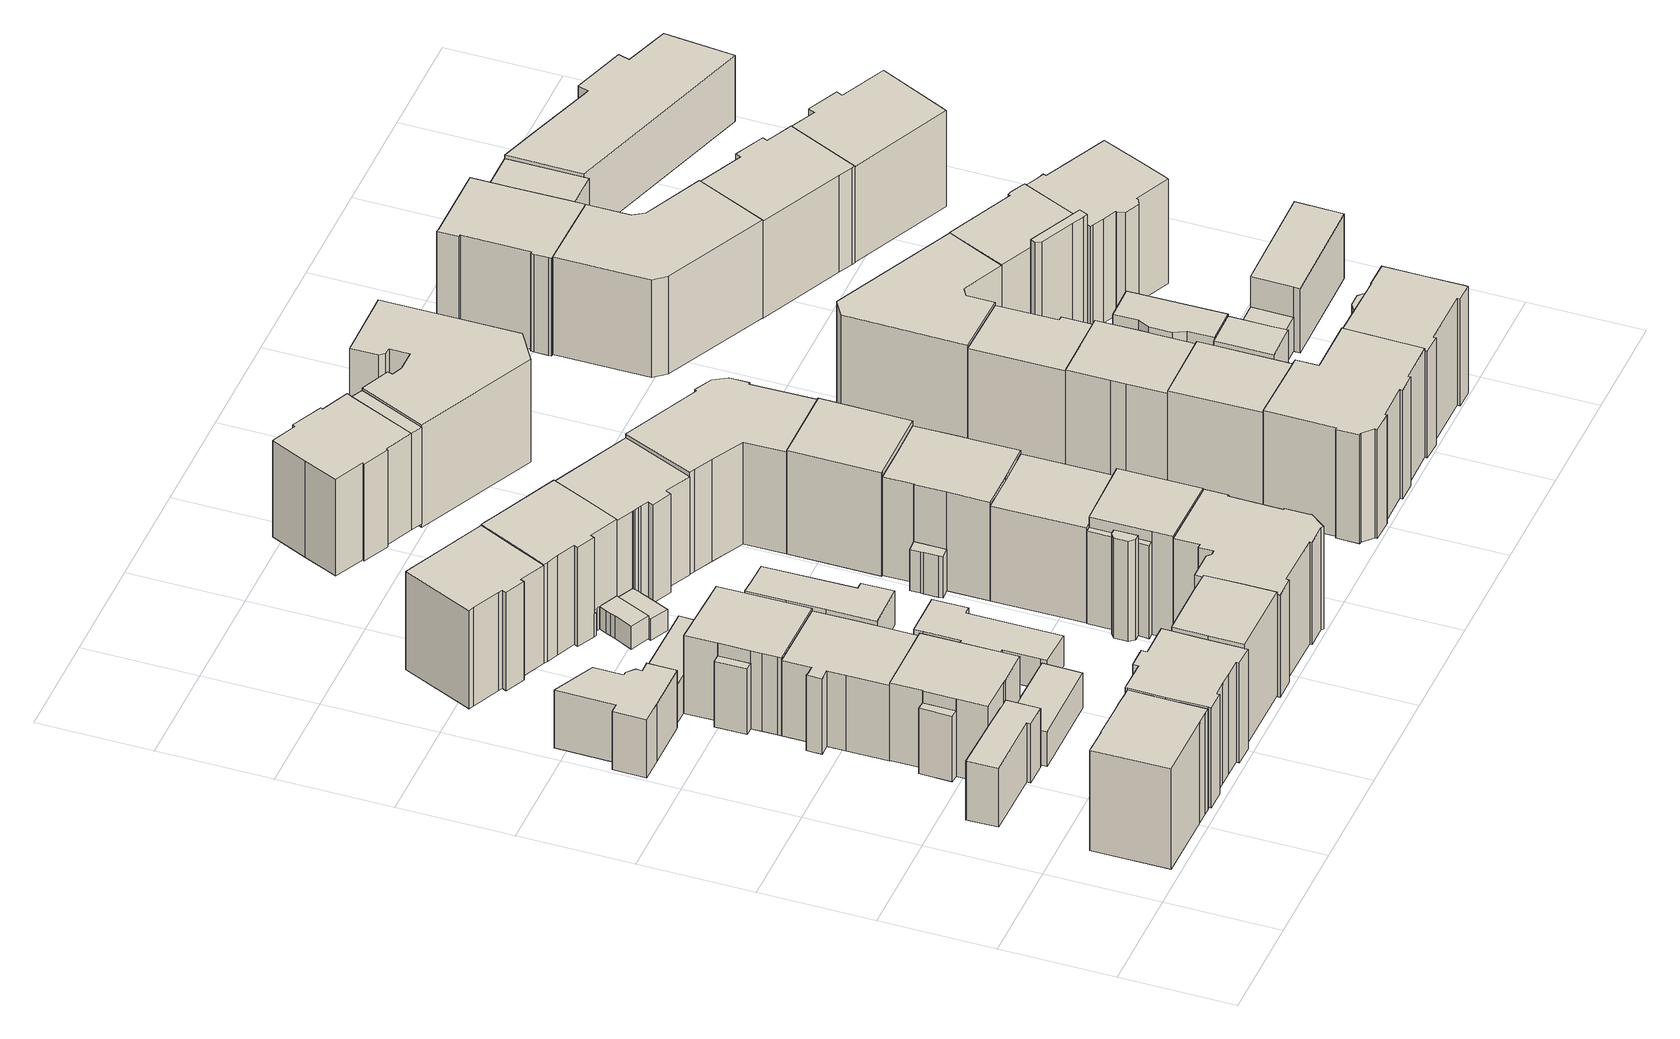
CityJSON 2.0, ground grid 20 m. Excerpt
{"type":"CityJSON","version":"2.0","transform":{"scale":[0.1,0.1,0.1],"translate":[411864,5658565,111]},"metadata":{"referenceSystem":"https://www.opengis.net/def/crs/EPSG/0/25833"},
"CityObjects":{
"building1":{"type":"Building","attributes":{"Gemeindeschluessel":14612000,"Geometrietyp2DReferenz":"3000","function":"31001_9998","roofType":"9999"},"children":["building1-1","building1-2"]},
"building1-1":{"type":"BuildingPart","attributes":{"Dachtyp_tdc":"tdcGableRoof","Dachneigung":30.12,"QualitaetDacherkennung":86,"Geometrietyp2DReferenz":"3000","measuredHeight":21.93,"roofType":"3100"},"parents":["building1"],"geometry":[{"type":"Solid","lod":"1","boundaries":[[[[0,1,2,3,4,5,6,7,8,9,10]],[[11,12,13,14,15,16,17,18,19,20,21]],[[9,12,11,10]],[[8,13,12,9]],[[7,14,13,8]],[[6,15,14,7]],[[5,16,15,6]],[[4,17,16,5]],[[3,18,17,4]],[[2,19,18,3]],[[1,20,19,2]],[[0,21,20,1]],[[10,11,21,0]]]]}]},
"building1-2":{"type":"BuildingPart","attributes":{"Dachtyp_tdc":"tdcGableRoof","Dachneigung":46.12,"QualitaetDacherkennung":1,"Geometrietyp2DReferenz":"3000","measuredHeight":9.06,"roofType":"3100"},"parents":["building1"],"geometry":[{"type":"Solid","lod":"1","boundaries":[[[[22,23,24,25]],[[21,26,27,11]],[[25,26,21,22]],[[24,27,26,25]],[[23,11,27,24]],[[22,21,11,23]]]]}]},
"building2":{"type":"Building","attributes":{"Dachtyp_tdc":"tdcPolyFlatRoof","Gemeindeschluessel":14612000,"Dachneigung":2.64,"QualitaetDacherkennung":83,"Geometrietyp2DReferenz":"3000","measuredHeight":11.9,"function":"31001_9998","roofType":"2100"},"geometry":[{"type":"Solid","lod":"1","boundaries":[[[[28,29,30,31,32,33,34]],[[35,36,37,38,39,40,41]],[[34,36,35,28]],[[33,37,36,34]],[[32,38,37,33]],[[31,39,38,32]],[[30,40,39,31]],[[29,41,40,30]],[[28,35,41,29]]]]}]},
"building3":{"type":"Building","attributes":{"Dachtyp_tdc":"tdcGableRoof","Gemeindeschluessel":14612000,"Dachneigung":31.67,"QualitaetDacherkennung":87,"Geometrietyp2DReferenz":"3000","measuredHeight":22.17,"function":"31001_9998","roofType":"3100"},"geometry":[{"type":"Solid","lod":"1","boundaries":[[[[42,43,44,45,46,47,48,49,50,51,52,53,54,55,56,57,58,59,60,61,62,63]],[[64,65,66,67,68,69,70,71,72,73,74,75,76,77,78,79,80,81,82,83,84,85]],[[63,65,64,42]],[[62,66,65,63]],[[61,67,66,62]],[[60,68,67,61]],[[59,69,68,60]],[[58,70,69,59]],[[57,71,70,58]],[[56,72,71,57]],[[55,73,72,56]],[[54,74,73,55]],[[53,75,74,54]],[[52,76,75,53]],[[51,77,76,52]],[[50,78,77,51]],[[49,79,78,50]],[[48,80,79,49]],[[47,81,80,48]],[[46,82,81,47]],[[45,83,82,46]],[[44,84,83,45]],[[43,85,84,44]],[[42,64,85,43]]]]}]},
"building4":{"type":"Building","attributes":{"Dachtyp_tdc":"tdcFreeFormRoof","Gemeindeschluessel":14612000,"Dachneigung":10.72,"QualitaetDacherkennung":48,"Geometrietyp2DReferenz":"3000","measuredHeight":11.85,"function":"31001_9998","roofType":"5000"},"geometry":[{"type":"Solid","lod":"1","boundaries":[[[[86,87,88,89,90,91,92,93,94,95,96,97]],[[98,99,100,101,102,103,104,105,106,107,108,109]],[[97,99,98,86]],[[96,100,99,97]],[[95,101,100,96]],[[94,102,101,95]],[[93,103,102,94]],[[92,104,103,93]],[[91,105,104,92]],[[90,106,105,91]],[[89,107,106,90]],[[88,108,107,89]],[[87,109,108,88]],[[86,98,109,87]]]]}]},
"building5":{"type":"Building","attributes":{"Gemeindeschluessel":14612000,"Geometrietyp2DReferenz":"3000","function":"31001_9998","roofType":"9999"},"children":["building5-1","building5-2"]},
"building5-1":{"type":"BuildingPart","attributes":{"Dachtyp_tdc":"tdcGableRoof","Dachneigung":36.79,"QualitaetDacherkennung":100,"Geometrietyp2DReferenz":"3000","measuredHeight":14.11,"roofType":"3100"},"parents":["building5"],"geometry":[{"type":"Solid","lod":"1","boundaries":[[[[110,111,112,113]],[[114,115,116,117]],[[113,115,114,110]],[[112,116,115,113]],[[111,117,116,112]],[[110,114,117,111]]]]}]},
"building5-2":{"type":"BuildingPart","attributes":{"Dachtyp_tdc":"tdcGableRoof","Dachneigung":31.14,"QualitaetDacherkennung":87,"Geometrietyp2DReferenz":"3000","measuredHeight":17.55,"roofType":"3100"},"parents":["building5"],"geometry":[{"type":"Solid","lod":"1","boundaries":[[[[118,119,120,121,122,123,124,125,126,127,128]],[[114,117,129,130,131,132,133,134,135,136,137]],[[128,117,114,118]],[[127,129,117,128]],[[126,130,129,127]],[[125,131,130,126]],[[124,132,131,125]],[[123,133,132,124]],[[122,134,133,123]],[[121,135,134,122]],[[120,136,135,121]],[[119,137,136,120]],[[118,114,137,119]]]]}]},
"building6":{"type":"Building","attributes":{"Dachtyp_tdc":"tdcFreeFormRoof","Gemeindeschluessel":14612000,"Dachneigung":31.78,"QualitaetDacherkennung":85,"Geometrietyp2DReferenz":"3000","measuredHeight":17.63,"function":"31001_9998","roofType":"5000"},"geometry":[{"type":"Solid","lod":"1","boundaries":[[[[138,139,140,141,142,143,144,145,146,147,148,149]],[[150,151,152,153,154,155,156,157,158,159,160,161]],[[149,151,150,138]],[[148,152,151,149]],[[147,153,152,148]],[[146,154,153,147]],[[145,155,154,146]],[[144,156,155,145]],[[143,157,156,144]],[[142,158,157,143]],[[141,159,158,142]],[[140,160,159,141]],[[139,161,160,140]],[[138,150,161,139]]]]}]},
"building7":{"type":"Building","attributes":{"Dachtyp_tdc":"tdcPolyFlatRoof","Gemeindeschluessel":14612000,"Dachneigung":3.1,"QualitaetDacherkennung":82,"Geometrietyp2DReferenz":"3000","measuredHeight":7.14,"function":"31001_9998","roofType":"2100"},"geometry":[{"type":"Solid","lod":"1","boundaries":[[[[162,163,164,165,166,167]],[[168,169,170,171,172,173]],[[167,169,168,162]],[[166,170,169,167]],[[165,171,170,166]],[[164,172,171,165]],[[163,173,172,164]],[[162,168,173,163]]]]}]},
"building8":{"type":"Building","attributes":{"Gemeindeschluessel":14612000,"Geometrietyp2DReferenz":"3000","function":"31001_9998","roofType":"9999"},"children":["building8-1","building8-2"]},
"building8-1":{"type":"BuildingPart","attributes":{"Dachtyp_tdc":"tdcGableRoof","Dachneigung":38.42,"QualitaetDacherkennung":100,"Geometrietyp2DReferenz":"3000","measuredHeight":14.12,"roofType":"3100"},"parents":["building8"],"geometry":[{"type":"Solid","lod":"1","boundaries":[[[[174,175,176,177]],[[178,179,180,181]],[[177,179,178,174]],[[176,180,179,177]],[[175,181,180,176]],[[174,178,181,175]]]]}]},
"building8-2":{"type":"BuildingPart","attributes":{"Dachtyp_tdc":"tdcGableRoof","Dachneigung":31.48,"QualitaetDacherkennung":86,"Geometrietyp2DReferenz":"3000","measuredHeight":17.61,"roofType":"3100"},"parents":["building8"],"geometry":[{"type":"Solid","lod":"1","boundaries":[[[[182,183,184,185,186,187,188,189,190]],[[158,157,191,192,180,179,193,194,195]],[[190,157,158,182]],[[189,191,157,190]],[[188,192,191,189]],[[187,180,192,188]],[[186,179,180,187]],[[185,193,179,186]],[[184,194,193,185]],[[183,195,194,184]],[[182,158,195,183]]]]}]},
"building9":{"type":"Building","attributes":{"Dachtyp_tdc":"tdcPolyFlatRoof","Gemeindeschluessel":14612000,"Dachneigung":0,"QualitaetDacherkennung":79,"Geometrietyp2DReferenz":"3000","measuredHeight":7.58,"function":"31001_9998","roofType":"1000"},"geometry":[{"type":"Solid","lod":"1","boundaries":[[[[196,197,198,199,200,201]],[[202,203,204,205,206,207]],[[201,203,202,196]],[[200,204,203,201]],[[199,205,204,200]],[[198,206,205,199]],[[197,207,206,198]],[[196,202,207,197]]]]}]},
"building10":{"type":"Building","attributes":{"Gemeindeschluessel":14612000,"Geometrietyp2DReferenz":"3000","function":"31001_9998","roofType":"9999"},"children":["building10-1","building10-2"]},
"building10-1":{"type":"BuildingPart","attributes":{"Dachtyp_tdc":"tdcGableRoof","Dachneigung":38.28,"QualitaetDacherkennung":74,"Geometrietyp2DReferenz":"3000","measuredHeight":22.96,"roofType":"3100"},"parents":["building10"],"geometry":[{"type":"Solid","lod":"1","boundaries":[[[[208,209,210,211,212,213,214,215]],[[216,217,218,219,220,221,222,223]],[[214,217,216,215]],[[213,218,217,214]],[[212,219,218,213]],[[211,220,219,212]],[[210,221,220,211]],[[209,222,221,210]],[[208,223,222,209]],[[215,216,223,208]]]]}]},
"building10-2":{"type":"BuildingPart","attributes":{"Dachtyp_tdc":"tdcFreeFormRoof","Dachneigung":72.85,"QualitaetDacherkennung":24,"Geometrietyp2DReferenz":"3000","measuredHeight":18.87,"roofType":"5000"},"parents":["building10"],"geometry":[{"type":"Solid","lod":"1","boundaries":[[[[224,225,226,227]],[[223,228,229,216]],[[227,228,223,224]],[[226,229,228,227]],[[225,216,229,226]],[[224,223,216,225]]]]}]},
"building11":{"type":"Building","attributes":{"Dachtyp_tdc":"tdcFreeFormRoof","Gemeindeschluessel":14612000,"Dachneigung":30.9,"QualitaetDacherkennung":87,"Geometrietyp2DReferenz":"3000","measuredHeight":21.75,"function":"31001_9998","roofType":"5000"},"geometry":[{"type":"Solid","lod":"1","boundaries":[[[[230,231,232,233,234,235,236,237,238,239]],[[240,241,242,243,244,245,246,247,248,249]],[[239,241,240,230]],[[238,242,241,239]],[[237,243,242,238]],[[236,244,243,237]],[[235,245,244,236]],[[234,246,245,235]],[[233,247,246,234]],[[232,248,247,233]],[[231,249,248,232]],[[230,240,249,231]]]]}]},
"building12":{"type":"Building","attributes":{"Dachtyp_tdc":"tdcPolyFlatRoof","Gemeindeschluessel":14612000,"Dachneigung":6.64,"QualitaetDacherkennung":87,"Geometrietyp2DReferenz":"3000","measuredHeight":6.55,"function":"31001_9998","roofType":"2100"},"geometry":[{"type":"Solid","lod":"1","boundaries":[[[[250,251,252,253,254,255,256,257,258,259,260,261]],[[262,263,264,265,266,267,268,269,270,271,272,273]],[[261,263,262,250]],[[260,264,263,261]],[[259,265,264,260]],[[258,266,265,259]],[[257,267,266,258]],[[256,268,267,257]],[[255,269,268,256]],[[254,270,269,255]],[[253,271,270,254]],[[252,272,271,253]],[[251,273,272,252]],[[250,262,273,251]]]]}]},
"building13":{"type":"Building","attributes":{"Gemeindeschluessel":14612000,"Geometrietyp2DReferenz":"3000","function":"31001_9998","roofType":"9999"},"children":["building13-1","building13-2"]},
"building13-1":{"type":"BuildingPart","attributes":{"Dachtyp_tdc":"tdcFreeFormRoof","Dachneigung":33.09,"QualitaetDacherkennung":11,"Geometrietyp2DReferenz":"3000","measuredHeight":5.78,"roofType":"5000"},"parents":["building13"],"geometry":[{"type":"MultiSurface","lod":"1","boundaries":[[[274,275,276,277,278,279,280,281,282,283,284,285,282,281,280]],[[286,287,288,289,290,291,292,289,288,287,293,294,295,296,297]],[[280,287,286,274]],[[281,288,287,280]],[[285,290,289,282]],[[284,291,290,285]],[[283,292,291,284]],[[292,283,282,289]],[[279,293,287,280]],[[278,294,293,279]],[[277,295,294,278]],[[276,296,295,277]],[[275,297,296,276]],[[274,286,297,275]]]}]},
"building13-2":{"type":"BuildingPart","attributes":{"Dachtyp_tdc":"tdcGableRoof","Dachneigung":30.82,"QualitaetDacherkennung":88,"Geometrietyp2DReferenz":"3000","measuredHeight":21.89,"roofType":"3100"},"parents":["building13"],"geometry":[{"type":"Solid","lod":"1","boundaries":[[[[298,299,300,301,302,303,304,305,306,307,308,309,310,311]],[[291,312,313,314,315,246,316,245,317,318,319,320,293,292]],[[311,312,291,298]],[[310,313,312,311]],[[309,314,313,310]],[[308,315,314,309]],[[307,246,315,308]],[[306,316,246,307]],[[305,245,316,306]],[[304,317,245,305]],[[303,318,317,304]],[[302,319,318,303]],[[301,320,319,302]],[[300,293,320,301]],[[299,292,293,300]],[[298,291,292,299]]]]}]},
"building14":{"type":"Building","attributes":{"Dachtyp_tdc":"tdcFreeFormRoof","Gemeindeschluessel":14612000,"Dachneigung":11.59,"QualitaetDacherkennung":35,"Geometrietyp2DReferenz":"3000","measuredHeight":22.42,"function":"31001_9998","roofType":"5000"},"geometry":[{"type":"Solid","lod":"1","boundaries":[[[[321,322,323,324,325,326,327,328,329,330,331,332,333,334,335,336,337,338,339,340,341,342,343,344]],[[345,346,347,348,349,350,351,352,353,354,355,356,357,358,359,360,361,362,363,364,365,366,367,368]],[[344,346,345,321]],[[343,347,346,344]],[[342,348,347,343]],[[341,349,348,342]],[[340,350,349,341]],[[339,351,350,340]],[[338,352,351,339]],[[337,353,352,338]],[[336,354,353,337]],[[335,355,354,336]],[[334,356,355,335]],[[333,357,356,334]],[[332,358,357,333]],[[331,359,358,332]],[[330,360,359,331]],[[329,361,360,330]],[[328,362,361,329]],[[327,363,362,328]],[[326,364,363,327]],[[325,365,364,326]],[[324,366,365,325]],[[323,367,366,324]],[[322,368,367,323]],[[321,345,368,322]]]]}]},
"building15":{"type":"Building","attributes":{"Dachtyp_tdc":"tdcPolyFlatRoof","Gemeindeschluessel":14612000,"Dachneigung":5.27,"QualitaetDacherkennung":95,"Geometrietyp2DReferenz":"3000","measuredHeight":7.19,"function":"31001_9998","roofType":"2100"},"geometry":[{"type":"Solid","lod":"1","boundaries":[[[[369,370,371,372,373,374,375,376,377]],[[378,379,380,381,382,383,384,385,386]],[[377,379,378,369]],[[376,380,379,377]],[[375,381,380,376]],[[374,382,381,375]],[[373,383,382,374]],[[372,384,383,373]],[[371,385,384,372]],[[370,386,385,371]],[[369,378,386,370]]]]}]},
"building16":{"type":"Building","attributes":{"Gemeindeschluessel":14612000,"Geometrietyp2DReferenz":"3000","function":"31001_9998","roofType":"9999"},"children":["building16-1","building16-2","building16-3"]},
"building16-1":{"type":"BuildingPart","attributes":{"Dachtyp_tdc":"tdcFreeFormRoof","Dachneigung":46.49,"QualitaetDacherkennung":37,"Geometrietyp2DReferenz":"3000","measuredHeight":20.42,"roofType":"5000"},"parents":["building16"],"geometry":[{"type":"Solid","lod":"1","boundaries":[[[[387,388,389,390,391,392]],[[393,394,395,396,397,398]],[[392,394,393,387]],[[391,395,394,392]],[[390,396,395,391]],[[389,397,396,390]],[[388,398,397,389]],[[387,393,398,388]]]]}]},
"building16-2":{"type":"BuildingPart","attributes":{"Dachtyp_tdc":"tdcGableRoof","Dachneigung":23.34,"QualitaetDacherkennung":17,"Geometrietyp2DReferenz":"3000","measuredHeight":20.67,"roofType":"3100"},"parents":["building16"],"geometry":[{"type":"Solid","lod":"1","boundaries":[[[[399,400,401,402,403,404]],[[405,393,398,406,407,408]],[[404,393,405,399]],[[403,398,393,404]],[[402,406,398,403]],[[401,407,406,402]],[[400,408,407,401]],[[399,405,408,400]]]]}]},
"building16-3":{"type":"BuildingPart","attributes":{"Dachtyp_tdc":"tdcGableRoof","Dachneigung":31.87,"QualitaetDacherkennung":78,"Geometrietyp2DReferenz":"3000","measuredHeight":22.64,"roofType":"3100"},"parents":["building16"],"geometry":[{"type":"Solid","lod":"1","boundaries":[[[[409,410,411,412,413]],[[408,407,414,415,416]],[[413,407,408,409]],[[412,414,407,413]],[[411,415,414,412]],[[410,416,415,411]],[[409,408,416,410]]]]}]},
"building17":{"type":"Building","attributes":{"Gemeindeschluessel":14612000,"Geometrietyp2DReferenz":"3000","function":"31001_9998","roofType":"9999"},"children":["building17-1","building17-2"]},
"building17-1":{"type":"BuildingPart","attributes":{"Dachtyp_tdc":"tdcPolyFlatRoof","Dachneigung":0,"QualitaetDacherkennung":65,"Geometrietyp2DReferenz":"3000","measuredHeight":4.2,"roofType":"1000"},"parents":["building17"],"geometry":[{"type":"Solid","lod":"1","boundaries":[[[[417,418,419,420,421,422,423,424,425]],[[426,427,428,429,430,431,432,433,434]],[[425,427,426,417]],[[424,428,427,425]],[[423,429,428,424]],[[422,430,429,423]],[[421,431,430,422]],[[420,432,431,421]],[[419,433,432,420]],[[418,434,433,419]],[[417,426,434,418]]]]}]},
"building17-2":{"type":"BuildingPart","attributes":{"Dachtyp_tdc":"tdcGableRoof","Dachneigung":31.24,"QualitaetDacherkennung":76,"Geometrietyp2DReferenz":"3000","measuredHeight":21.79,"roofType":"3100"},"parents":["building17"],"geometry":[{"type":"Solid","lod":"1","boundaries":[[[[435,436,437,438,439,440,441,442,443,444,445,446,447,448,449]],[[450,451,452,453,454,455,456,429,428,457,458,459,460,461,462]],[[449,451,450,435]],[[448,452,451,449]],[[447,453,452,448]],[[446,454,453,447]],[[445,455,454,446]],[[444,456,455,445]],[[443,429,456,444]],[[442,428,429,443]],[[441,457,428,442]],[[440,458,457,441]],[[439,459,458,440]],[[438,460,459,439]],[[437,461,460,438]],[[436,462,461,437]],[[435,450,462,436]]]]}]},
"building18":{"type":"Building","attributes":{"Dachtyp_tdc":"tdcGableRoof","Gemeindeschluessel":14612000,"Dachneigung":29.94,"QualitaetDacherkennung":86,"Geometrietyp2DReferenz":"3000","measuredHeight":20.96,"function":"31001_9998","roofType":"3100"},"geometry":[{"type":"Solid","lod":"1","boundaries":[[[[463,464,465,466]],[[467,468,469,470]],[[466,468,467,463]],[[465,469,468,466]],[[464,470,469,465]],[[463,467,470,464]]]]}]},
"building19":{"type":"Building","attributes":{"Gemeindeschluessel":14612000,"Geometrietyp2DReferenz":"3000","function":"31001_9998","roofType":"9999"},"children":["building19-1","building19-2"]},
"building19-1":{"type":"BuildingPart","attributes":{"Dachtyp_tdc":"tdcGableRoof","Dachneigung":69.25,"QualitaetDacherkennung":3,"Geometrietyp2DReferenz":"3000","measuredHeight":12.37,"roofType":"3100"},"parents":["building19"],"geometry":[{"type":"Solid","lod":"1","boundaries":[[[[471,472,473,474,475,476,477,478]],[[479,480,481,482,483,484,485,486]],[[478,480,479,471]],[[477,481,480,478]],[[476,482,481,477]],[[475,483,482,476]],[[474,484,483,475]],[[473,485,484,474]],[[472,486,485,473]],[[471,479,486,472]]]]}]},
"building19-2":{"type":"BuildingPart","attributes":{"Dachtyp_tdc":"tdcGableRoof","Dachneigung":19.6,"QualitaetDacherkennung":76,"Geometrietyp2DReferenz":"3000","measuredHeight":20.87,"roofType":"3100"},"parents":["building19"],"geometry":[{"type":"Solid","lod":"1","boundaries":[[[[487,488,489,490,491,492,493,494,495,496,497]],[[498,467,499,470,481,479,500,501,502,503,504]],[[497,467,498,487]],[[496,499,467,497]],[[495,470,499,496]],[[494,481,470,495]],[[493,479,481,494]],[[492,500,479,493]],[[491,501,500,492]],[[490,502,501,491]],[[489,503,502,490]],[[488,504,503,489]],[[487,498,504,488]]]]}]},
"building20":{"type":"Building","attributes":{"Gemeindeschluessel":14612000,"Geometrietyp2DReferenz":"3000","function":"31001_9998","roofType":"9999"},"children":["building20-1","building20-2"]},
"building20-1":{"type":"BuildingPart","attributes":{"Dachtyp_tdc":"tdcGableRoof","Dachneigung":23.23,"QualitaetDacherkennung":66,"Geometrietyp2DReferenz":"3000","measuredHeight":20.9,"roofType":"3100"},"parents":["building20"],"geometry":[{"type":"Solid","lod":"1","boundaries":[[[[505,506,507,508,509,510,511,512,513,514,515,516,517,518,519]],[[520,521,522,523,524,525,526,527,528,529,530,531,532,533,534]],[[519,521,520,505]],[[518,522,521,519]],[[517,523,522,518]],[[516,524,523,517]],[[515,525,524,516]],[[514,526,525,515]],[[513,527,526,514]],[[512,528,527,513]],[[511,529,528,512]],[[510,530,529,511]],[[509,531,530,510]],[[508,532,531,509]],[[507,533,532,508]],[[506,534,533,507]],[[505,520,534,506]]]]}]},
"building20-2":{"type":"BuildingPart","attributes":{"Dachtyp_tdc":"tdcGableRoof","Dachneigung":23.71,"QualitaetDacherkennung":53,"Geometrietyp2DReferenz":"3000","measuredHeight":21.05,"roofType":"3100"},"parents":["building20"],"geometry":[{"type":"Solid","lod":"1","boundaries":[[[[509,507,535,536]],[[531,537,538,533]],[[536,537,531,509]],[[535,538,537,536]],[[507,533,538,535]],[[509,531,533,507]]]]}]},
"building21":{"type":"Building","attributes":{"Dachtyp_tdc":"tdcGableRoof","Gemeindeschluessel":14612000,"Dachneigung":29.11,"QualitaetDacherkennung":81,"Geometrietyp2DReferenz":"3000","measuredHeight":22.53,"function":"31001_9998","roofType":"3100"},"geometry":[{"type":"Solid","lod":"1","boundaries":[[[[539,540,541,542,543]],[[544,545,546,547,548]],[[543,545,544,539]],[[542,546,545,543]],[[541,547,546,542]],[[540,548,547,541]],[[539,544,548,540]]]]}]},
"building22":{"type":"Building","attributes":{"Dachtyp_tdc":"tdcFreeFormRoof","Gemeindeschluessel":14612000,"Dachneigung":32.26,"QualitaetDacherkennung":17,"Geometrietyp2DReferenz":"3000","measuredHeight":22.48,"function":"31001_9998","roofType":"5000"},"geometry":[{"type":"Solid","lod":"1","boundaries":[[[[549,550,551,552,553,554,555,556,557,558,559,560,561]],[[548,547,562,563,564,565,566,567,568,569,570,571,572]],[[561,547,548,549]],[[560,562,547,561]],[[559,563,562,560]],[[558,564,563,559]],[[557,565,564,558]],[[556,566,565,557]],[[555,567,566,556]],[[554,568,567,555]],[[553,569,568,554]],[[552,570,569,553]],[[551,571,570,552]],[[550,572,571,551]],[[549,548,572,550]]]]}]},
"building23":{"type":"Building","attributes":{"Dachtyp_tdc":"tdcFreeFormRoof","Gemeindeschluessel":14612000,"Dachneigung":33.18,"QualitaetDacherkennung":5,"Geometrietyp2DReferenz":"3000","measuredHeight":23,"function":"31001_9998","roofType":"5000"},"geometry":[{"type":"Solid","lod":"1","boundaries":[[[[573,574,575,576,577,578,579,580,581,582,583,584,585]],[[586,587,588,589,590,591,592,593,594,595,596,597,598]],[[585,587,586,573]],[[584,588,587,585]],[[583,589,588,584]],[[582,590,589,583]],[[581,591,590,582]],[[580,592,591,581]],[[579,593,592,580]],[[578,594,593,579]],[[577,595,594,578]],[[576,596,595,577]],[[575,597,596,576]],[[574,598,597,575]],[[573,586,598,574]]]]}]},
"building24":{"type":"Building","attributes":{"Dachtyp_tdc":"tdcFreeFormRoof","Gemeindeschluessel":14612000,"Dachneigung":30.65,"QualitaetDacherkennung":82,"Geometrietyp2DReferenz":"3000","measuredHeight":23.22,"function":"31001_9998","roofType":"5000"},"geometry":[{"type":"Solid","lod":"1","boundaries":[[[[599,600,601,602,603]],[[604,605,606,607,608]],[[603,605,604,599]],[[602,606,605,603]],[[601,607,606,602]],[[600,608,607,601]],[[599,604,608,600]]]]}]},
"building25":{"type":"Building","attributes":{"Dachtyp_tdc":"tdcFreeFormRoof","Gemeindeschluessel":14612000,"Dachneigung":32.87,"QualitaetDacherkennung":41,"Geometrietyp2DReferenz":"3000","measuredHeight":23.89,"function":"31001_9998","roofType":"5000"},"geometry":[{"type":"Solid","lod":"1","boundaries":[[[[609,610,611,612,613,614,615,616,617,618,619,620,621,622,623,624,625,626,627]],[[628,629,606,605,604,630,631,632,633,634,635,636,637,638,639,640,641,642,643]],[[627,629,628,609]],[[626,606,629,627]],[[625,605,606,626]],[[624,604,605,625]],[[623,630,604,624]],[[622,631,630,623]],[[621,632,631,622]],[[620,633,632,621]],[[619,634,633,620]],[[618,635,634,619]],[[617,636,635,618]],[[616,637,636,617]],[[615,638,637,616]],[[614,639,638,615]],[[613,640,639,614]],[[612,641,640,613]],[[611,642,641,612]],[[610,643,642,611]],[[609,628,643,610]]]]}]},
"building26":{"type":"Building","attributes":{"Dachtyp_tdc":"tdcFreeFormRoof","Gemeindeschluessel":14612000,"Dachneigung":27.87,"QualitaetDacherkennung":87,"Geometrietyp2DReferenz":"3000","measuredHeight":22.46,"function":"31001_9998","roofType":"5000"},"geometry":[{"type":"Solid","lod":"1","boundaries":[[[[644,645,646,647,648,649,650,651,652,653]],[[654,655,656,657,658,659,660,661,662,663]],[[653,655,654,644]],[[652,656,655,653]],[[651,657,656,652]],[[650,658,657,651]],[[649,659,658,650]],[[648,660,659,649]],[[647,661,660,648]],[[646,662,661,647]],[[645,663,662,646]],[[644,654,663,645]]]]}]},
"building27":{"type":"Building","attributes":{"Dachtyp_tdc":"tdcGableRoof","Gemeindeschluessel":14612000,"Dachneigung":30.61,"QualitaetDacherkennung":83,"Geometrietyp2DReferenz":"3000","measuredHeight":22.5,"function":"31001_9998","roofType":"3100"},"geometry":[{"type":"Solid","lod":"1","boundaries":[[[[664,665,666,667,668,669,670,671,672]],[[673,674,675,676,677,678,679,680,681]],[[672,674,673,664]],[[671,675,674,672]],[[670,676,675,671]],[[669,677,676,670]],[[668,678,677,669]],[[667,679,678,668]],[[666,680,679,667]],[[665,681,680,666]],[[664,673,681,665]]]]}]},
"building28":{"type":"Building","attributes":{"Gemeindeschluessel":14612000,"Geometrietyp2DReferenz":"3000","function":"31001_9998","roofType":"9999"},"children":["building28-1","building28-2"]},
"building28-1":{"type":"BuildingPart","attributes":{"Dachtyp_tdc":"tdcGableRoof","Dachneigung":30.8,"QualitaetDacherkennung":93,"Geometrietyp2DReferenz":"3000","measuredHeight":23.55,"roofType":"3100"},"parents":["building28"],"geometry":[{"type":"Solid","lod":"1","boundaries":[[[[682,683,684,685,686,687,688,689,690,691,692,693,694,695,696]],[[697,698,699,700,701,702,703,704,705,706,707,633,708,632,709]],[[696,697,709,682]],[[695,698,697,696]],[[694,699,698,695]],[[693,700,699,694]],[[692,701,700,693]],[[691,702,701,692]],[[690,703,702,691]],[[689,704,703,690]],[[688,705,704,689]],[[687,706,705,688]],[[686,707,706,687]],[[685,633,707,686]],[[684,708,633,685]],[[683,632,708,684]],[[682,709,632,683]]]]}]},
"building28-2":{"type":"BuildingPart","attributes":{"Dachtyp_tdc":"tdcFreeFormRoof","Dachneigung":32.74,"QualitaetDacherkennung":52,"Geometrietyp2DReferenz":"3000","measuredHeight":20.82,"roofType":"5000"},"parents":["building28"],"geometry":[{"type":"Solid","lod":"1","boundaries":[[[[710,711,712,713,714,715,716,717,716,718,719,720]],[[721,698,697,722,723,709,723,724,725,726,727,728]],[[720,698,721,710]],[[719,697,698,720]],[[718,722,697,719]],[[722,718,716,723]],[[715,724,723,716]],[[714,725,724,715]],[[713,726,725,714]],[[712,727,726,713]],[[711,728,727,712]],[[710,721,728,711]]]]}]},
"building29":{"type":"Building","attributes":{"Dachtyp_tdc":"tdcFreeFormRoof","Gemeindeschluessel":14612000,"Dachneigung":21.14,"QualitaetDacherkennung":35,"Geometrietyp2DReferenz":"3000","measuredHeight":22.63,"function":"31001_9998","roofType":"5000"},"geometry":[{"type":"Solid","lod":"1","boundaries":[[[[729,730,731,732,733,734,735,736]],[[673,737,738,739,740,741,742,675]],[[736,737,673,729]],[[735,738,737,736]],[[734,739,738,735]],[[733,740,739,734]],[[732,741,740,733]],[[731,742,741,732]],[[730,675,742,731]],[[729,673,675,730]]]]}]},
"building30":{"type":"Building","attributes":{"Dachtyp_tdc":"tdcPolyFlatRoof","Gemeindeschluessel":14612000,"Dachneigung":0,"QualitaetDacherkennung":76,"Geometrietyp2DReferenz":"3000","measuredHeight":12.44,"function":"31001_9998","roofType":"1000"},"geometry":[{"type":"Solid","lod":"1","boundaries":[[[[743,744,745,746,747,748]],[[749,750,751,752,753,754]],[[748,750,749,743]],[[747,751,750,748]],[[746,752,751,747]],[[745,753,752,746]],[[744,754,753,745]],[[743,749,754,744]]]]}]},
"building31":{"type":"Building","attributes":{"Dachtyp_tdc":"tdcPolyFlatRoof","Gemeindeschluessel":14612000,"Dachneigung":5.29,"QualitaetDacherkennung":82,"Geometrietyp2DReferenz":"3000","measuredHeight":13.12,"function":"31001_9998","roofType":"2100"},"geometry":[{"type":"Solid","lod":"1","boundaries":[[[[755,756,757,758,759,760,761,762]],[[763,764,765,766,767,768,769,770]],[[762,764,763,755]],[[761,765,764,762]],[[760,766,765,761]],[[759,767,766,760]],[[758,768,767,759]],[[757,769,768,758]],[[756,770,769,757]],[[755,763,770,756]]]]}]},
"building32":{"type":"Building","attributes":{"Dachtyp_tdc":"tdcPolyFlatRoof","Gemeindeschluessel":14612000,"Dachneigung":3.3,"QualitaetDacherkennung":69,"Geometrietyp2DReferenz":"3000","measuredHeight":6.77,"function":"31001_9998","roofType":"2100"},"geometry":[{"type":"Solid","lod":"1","boundaries":[[[[771,772,773,774]],[[775,768,776,777]],[[774,768,775,771]],[[773,776,768,774]],[[772,777,776,773]],[[771,775,777,772]]]]}]},
"building33":{"type":"Building","attributes":{"Dachtyp_tdc":"tdcFreeFormRoof","Gemeindeschluessel":14612000,"Dachneigung":25.61,"QualitaetDacherkennung":48,"Geometrietyp2DReferenz":"3000","measuredHeight":21.32,"function":"31001_9998","roofType":"5000"},"geometry":[{"type":"Solid","lod":"1","boundaries":[[[[778,779,780,781,782,783,784,785]],[[786,787,788,789,790,791,792,793]],[[785,787,786,778]],[[784,788,787,785]],[[783,789,788,784]],[[782,790,789,783]],[[781,791,790,782]],[[780,792,791,781]],[[779,793,792,780]],[[778,786,793,779]]]]}]},
"building34":{"type":"Building","attributes":{"Gemeindeschluessel":14612000,"Geometrietyp2DReferenz":"3000","function":"31001_9998","roofType":"9999"},"children":["building34-1","building34-2"]},
"building34-1":{"type":"BuildingPart","attributes":{"Dachtyp_tdc":"tdcPolyFlatRoof","Dachneigung":23.83,"QualitaetDacherkennung":82,"Geometrietyp2DReferenz":"3000","measuredHeight":18.42,"roofType":"2100"},"parents":["building34"],"geometry":[{"type":"Solid","lod":"1","boundaries":[[[[794,795,796,797,798]],[[799,800,801,802,803]],[[798,799,803,794]],[[797,800,799,798]],[[796,801,800,797]],[[795,802,801,796]],[[794,803,802,795]]]]}]},
"building34-2":{"type":"BuildingPart","attributes":{"Dachtyp_tdc":"tdcGableRoof","Dachneigung":30.77,"QualitaetDacherkennung":84,"Geometrietyp2DReferenz":"3000","measuredHeight":21.59,"roofType":"3100"},"parents":["building34"],"geometry":[{"type":"Solid","lod":"1","boundaries":[[[[804,805,784,806,783,807,808,809,810,811,812,813,814,815,816,817,818,819]],[[820,821,822,823,824,825,826,827,828,829,830,799,803,831,789,832,788,833]],[[819,821,820,804]],[[818,822,821,819]],[[817,823,822,818]],[[816,824,823,817]],[[815,825,824,816]],[[814,826,825,815]],[[813,827,826,814]],[[812,828,827,813]],[[811,829,828,812]],[[810,830,829,811]],[[809,799,830,810]],[[808,803,799,809]],[[807,831,803,808]],[[783,789,831,807]],[[806,832,789,783]],[[784,788,832,806]],[[805,833,788,784]],[[804,820,833,805]]]]}]},
"building35":{"type":"Building","attributes":{"Gemeindeschluessel":14612000,"Geometrietyp2DReferenz":"3000","function":"31001_9998","roofType":"9999"},"children":["building35-1","building35-2"]},
"building35-1":{"type":"BuildingPart","attributes":{"Dachtyp_tdc":"tdcFreeFormRoof","Dachneigung":11.13,"QualitaetDacherkennung":32,"Geometrietyp2DReferenz":"3000","measuredHeight":22.79,"roofType":"5000"},"parents":["building35"],"geometry":[{"type":"Solid","lod":"1","boundaries":[[[[834,835,836,837,838,839,840]],[[841,842,843,844,845,846,847]],[[840,842,841,834]],[[839,843,842,840]],[[838,844,843,839]],[[837,845,844,838]],[[836,846,845,837]],[[835,847,846,836]],[[834,841,847,835]]]]}]},
"building35-2":{"type":"BuildingPart","attributes":{"Dachtyp_tdc":"tdcGableRoof","Dachneigung":30.71,"QualitaetDacherkennung":74,"Geometrietyp2DReferenz":"3000","measuredHeight":23.33,"roofType":"3100"},"parents":["building35"],"geometry":[{"type":"Solid","lod":"1","boundaries":[[[[848,849,850,851,852,853,854,855,856,857,858]],[[859,860,861,862,863,864,865,866,867,842,841]],[[858,860,859,848]],[[857,861,860,858]],[[856,862,861,857]],[[855,863,862,856]],[[854,864,863,855]],[[853,865,864,854]],[[852,866,865,853]],[[851,867,866,852]],[[850,842,867,851]],[[849,841,842,850]],[[848,859,841,849]]]]}]},
"building36":{"type":"Building","attributes":{"Dachtyp_tdc":"tdcPolyFlatRoof","Gemeindeschluessel":14612000,"Dachneigung":9.98,"QualitaetDacherkennung":78,"Geometrietyp2DReferenz":"3000","measuredHeight":13.45,"function":"31001_9998","roofType":"2100"},"geometry":[{"type":"Solid","lod":"1","boundaries":[[[[868,869,870,871,872,873]],[[874,875,876,877,878,879]],[[873,875,874,868]],[[872,876,875,873]],[[871,877,876,872]],[[870,878,877,871]],[[869,879,878,870]],[[868,874,879,869]]]]}]},
"building37":{"type":"Building","attributes":{"Dachtyp_tdc":"tdcGableRoof","Gemeindeschluessel":14612000,"Dachneigung":29.66,"QualitaetDacherkennung":85,"Geometrietyp2DReferenz":"3000","measuredHeight":23.06,"function":"31001_9998","roofType":"3100"},"geometry":[{"type":"Solid","lod":"1","boundaries":[[[[880,881,882,883,884,885,886,887,888,889,890,891,892,893,894,895,896,897,898,899]],[[900,901,902,903,904,905,906,907,908,843,867,866,909,910,911,912,913,914,915,916]],[[899,901,900,880]],[[898,902,901,899]],[[897,903,902,898]],[[896,904,903,897]],[[895,905,904,896]],[[894,906,905,895]],[[893,907,906,894]],[[892,908,907,893]],[[891,843,908,892]],[[890,867,843,891]],[[889,866,867,890]],[[888,909,866,889]],[[887,910,909,888]],[[886,911,910,887]],[[885,912,911,886]],[[884,913,912,885]],[[883,914,913,884]],[[882,915,914,883]],[[881,916,915,882]],[[880,900,916,881]]]]}]},
"building38":{"type":"Building","attributes":{"Dachtyp_tdc":"tdcFreeFormRoof","Gemeindeschluessel":14612000,"Dachneigung":29.5,"QualitaetDacherkennung":82,"Geometrietyp2DReferenz":"3000","measuredHeight":21.45,"function":"31001_9998","roofType":"5000"},"geometry":[{"type":"Solid","lod":"1","boundaries":[[[[917,918,919,920,921,922,923,924,925,926,927,928]],[[929,930,931,932,933,934,935,936,937,938,939,940]],[[928,930,929,917]],[[927,931,930,928]],[[926,932,931,927]],[[925,933,932,926]],[[924,934,933,925]],[[923,935,934,924]],[[922,936,935,923]],[[921,937,936,922]],[[920,938,937,921]],[[919,939,938,920]],[[918,940,939,919]],[[917,929,940,918]]]]}]},
"building39":{"type":"Building","attributes":{"Dachtyp_tdc":"tdcFreeFormRoof","Gemeindeschluessel":14612000,"Dachneigung":15.4,"QualitaetDacherkennung":41,"Geometrietyp2DReferenz":"3000","measuredHeight":13.16,"function":"31001_9998","roofType":"5000"},"geometry":[{"type":"Solid","lod":"1","boundaries":[[[[941,942,943,944]],[[945,946,947,948]],[[944,946,945,941]],[[943,947,946,944]],[[942,948,947,943]],[[941,945,948,942]]]]}]},
"building40":{"type":"Building","attributes":{"Dachtyp_tdc":"tdcFreeFormRoof","Gemeindeschluessel":14612000,"Dachneigung":30.1,"QualitaetDacherkennung":83,"Geometrietyp2DReferenz":"3000","measuredHeight":21.35,"function":"31001_9998","roofType":"5000"},"geometry":[{"type":"Solid","lod":"1","boundaries":[[[[949,950,951,952,953,954,955,956,957]],[[958,959,960,961,962,963,964,965,966]],[[957,959,958,949]],[[956,960,959,957]],[[955,961,960,956]],[[954,962,961,955]],[[953,963,962,954]],[[952,964,963,953]],[[951,965,964,952]],[[950,966,965,951]],[[949,958,966,950]]]]}]},
"building41":{"type":"Building","attributes":{"Dachtyp_tdc":"tdcFreeFormRoof","Gemeindeschluessel":14612000,"Dachneigung":14.79,"QualitaetDacherkennung":75,"Geometrietyp2DReferenz":"3000","measuredHeight":13.93,"function":"31001_9998","roofType":"5000"},"geometry":[{"type":"Solid","lod":"1","boundaries":[[[[967,968,969,970,971,972,973,974,975,976]],[[977,978,979,980,981,982,983,984,985,986]],[[976,978,977,967]],[[975,979,978,976]],[[974,980,979,975]],[[973,981,980,974]],[[972,982,981,973]],[[971,983,982,972]],[[970,984,983,971]],[[969,985,984,970]],[[968,986,985,969]],[[967,977,986,968]]]]}]}
},
"vertices":[
[126,151,204],[126,150,204],[78,151,204],[79,16,204],[203,15,204],[227,15,204],[239,15,204],[240,149,204],[228,149,204],[203,150,204],[185,150,204],[185,150,5],[203,150,5],[228,149,5],[240,149,5],[239,15,5],[227,15,5],[203,15,5],[79,16,5],[78,151,5],[126,150,5],[126,151,5],
[126,151,69],[185,150,69],[185,160,69],[126,160,69],[126,160,5],[185,160,5],
[77,356,126],[78,302,126],[199,301,126],[199,294,126],[241,294,126],[241,352,126],[170,354,126],[77,356,9],[170,354,9],[241,352,9],[241,294,9],[199,294,9],[199,301,9],[78,302,9],
[297,152,208],[240,153,208],[240,149,208],[239,85,208],[239,15,208],[238,9,208],[275,9,208],[275,14,208],[302,14,208],[327,14,208],[359,13,208],[359,8,208],[396,7,208],[396,13,208],[396,84,208],[397,135,208],[397,152,208],[335,152,208],[335,162,208],[329,162,208],[304,162,208],[297,162,208],[297,152,10],[297,162,10],[304,162,10],[329,162,10],[335,162,10],[335,152,10],[397,152,10],[397,135,10],[396,84,10],[396,13,10],[396,7,10],[359,8,10],[359,13,10],[327,14,10],[302,14,10],[275,14,10],[275,9,10],[238,9,10],[239,15,10],[239,85,10],[240,149,10],[240,153,10],
[102,985,117],[28,1021,117],[27,918,117],[9,918,117],[8,860,117],[53,860,117],[141,860,117],[141,910,117],[121,910,117],[121,921,117],[108,933,117],[101,933,117],[102,985,2],[101,933,2],[108,933,2],[121,921,2],[121,910,2],[141,910,2],[141,860,2],[53,860,2],[8,860,2],[9,918,2],[27,918,2],[28,1021,2],
[170,407,142],[170,463,142],[156,464,142],[155,408,142],[170,407,12],[155,408,12],[156,464,12],[170,463,12],
[170,407,166],[169,407,166],[170,354,166],[234,352,166],[241,352,166],[304,352,166],[303,518,166],[234,518,166],[170,518,166],[171,463,166],[170,463,166],[171,463,12],[170,518,12],[234,518,12],[303,518,12],[304,352,12],[241,352,12],[234,352,12],[170,354,12],[169,407,12],
[170,518,161],[303,518,161],[303,591,161],[303,622,161],[302,696,161],[170,697,161],[170,647,161],[155,647,161],[149,648,161],[149,622,161],[170,622,161],[170,590,161],[170,518,11],[170,590,11],[170,622,11],[149,622,11],[149,648,11],[155,647,11],[170,647,11],[170,697,11],[302,696,11],[303,622,11],[303,591,11],[303,518,11],
[241,283,82],[398,283,82],[399,351,82],[304,352,82],[241,352,82],[241,294,82],[241,283,13],[241,294,13],[241,352,13],[304,352,13],[399,351,13],[398,283,13],
[154,803,141],[154,748,141],[169,748,141],[169,803,141],[154,803,11],[169,803,11],[169,748,11],[154,748,11],
[302,696,166],[301,855,166],[168,859,166],[170,803,166],[169,803,166],[169,748,166],[170,729,166],[170,704,166],[170,697,166],[170,704,11],[170,729,11],[170,803,11],[168,859,11],[301,855,11],
[141,860,88],[168,859,88],[301,855,88],[303,918,88],[141,920,88],[141,910,88],[141,860,12],[141,910,12],[141,920,12],[303,918,12],[301,855,12],[168,859,12],
[440,135,216],[397,135,216],[396,74,216],[396,13,216],[536,12,216],[536,73,216],[535,134,216],[494,135,216],[494,135,11],[535,134,11],[536,73,11],[536,12,11],[396,13,11],[396,74,11],[397,135,11],[440,135,11],
[440,135,190],[494,135,190],[493,146,190],[440,146,190],[440,146,11],[493,146,11],
[125,1144,208],[122,1136,208],[157,1120,208],[160,1127,208],[206,1106,208],[265,1232,208],[116,1301,208],[59,1174,208],[69,1170,208],[118,1147,208],[125,1144,13],[118,1147,13],[69,1170,13],[59,1174,13],[116,1301,13],[265,1232,13],[206,1106,13],[160,1127,13],[157,1120,13],[122,1136,13],
[406,426,69],[423,426,69],[423,362,69],[423,351,69],[490,349,69],[490,512,69],[503,512,69],[503,573,69],[423,573,69],[423,557,69],[423,494,69],[406,494,69],[406,426,9],[406,494,9],[423,494,9],[423,557,9],[423,573,9],[503,573,9],[503,512,9],[490,512,9],[490,349,9],[423,351,9],[423,362,9],[423,426,9],
[311,1042,58],[307,1033,58],[303,1024,58],[287,991,58],[322,975,58],[351,1039,58],[317,1055,58],[312,1057,58],[303,1061,58],[299,1063,58],[296,1056,58],[300,1054,58],[311,1042,13],[317,1055,13],[312,1057,13],[303,1061,13],[300,1054,13],[296,1056,13],[299,1063,13],[351,1039,13],[322,975,13],[287,991,13],[303,1024,13],[307,1033,13],
[296,1056,210],[299,1063,210],[351,1039,210],[379,1100,210],[408,1165,210],[292,1219,210],[271,1229,210],[265,1232,210],[234,1167,210],[206,1106,210],[213,1102,210],[234,1093,210],[267,1078,210],[264,1071,210],[264,1071,13],[267,1078,13],[234,1093,13],[213,1102,13],[234,1167,13],[271,1229,13],[292,1219,13],[408,1165,13],[379,1100,13],
[535,7,212],[576,7,212],[576,12,212],[676,11,212],[676,7,212],[715,7,212],[719,4,212],[741,32,212],[740,34,212],[740,77,212],[737,77,212],[738,170,212],[741,170,212],[741,212,212],[738,211,212],[609,212,212],[610,168,212],[602,168,212],[602,142,212],[593,142,212],[586,149,212],[535,149,212],[535,134,212],[536,12,212],[535,7,9],[536,12,9],[535,134,9],[535,149,9],[586,149,9],[593,142,9],[602,142,9],[602,168,9],[610,168,9],[609,212,9],[738,211,9],[741,212,9],[741,170,9],[738,170,9],[737,77,9],[740,77,9],[740,34,9],[741,32,9],[719,4,9],[715,7,9],[676,7,9],[676,11,9],[576,12,9],[576,7,9],
[420,633,70],[501,634,70],[500,690,70],[487,690,70],[485,850,70],[441,851,70],[418,852,70],[419,783,70],[420,717,70],[420,633,2],[420,717,2],[419,783,2],[418,852,2],[441,851,2],[485,850,2],[487,690,2],[500,690,2],[501,634,2],
[599,267,210],[599,307,210],[589,307,210],[580,300,210],[580,276,210],[588,267,210],[599,267,11],[588,267,11],[580,276,11],[580,300,11],[589,307,11],[599,307,11],
[598,248,195],[609,248,195],[609,352,195],[599,352,195],[599,307,195],[599,267,195],[598,248,11],[599,352,11],[609,352,11],[609,248,11],
[609,248,216],[609,212,216],[738,211,216],[737,354,216],[609,352,216],[737,354,11],[738,211,11],[609,212,11],
[320,971,54],[352,955,54],[354,960,54],[372,1000,54],[375,1007,54],[379,1015,54],[382,1024,54],[351,1039,54],[322,975,54],[320,971,12],[322,975,12],[351,1039,12],[382,1024,12],[379,1015,12],[375,1007,12],[372,1000,12],[354,960,12],[352,955,12],
[443,984,207],[448,994,207],[494,972,207],[522,1033,207],[550,1099,207],[408,1165,207],[379,1100,207],[351,1039,207],[382,1024,207],[383,1024,207],[386,1022,207],[394,1019,207],[399,1017,207],[413,1010,207],[408,1000,207],[443,984,12],[408,1000,12],[413,1010,12],[399,1017,12],[394,1019,12],[386,1022,12],[383,1024,12],[379,1100,12],[408,1165,12],[550,1099,12],[522,1033,12],[494,972,12],[448,994,12],
[736,513,201],[598,512,201],[599,352,201],[737,354,201],[736,513,12],[737,354,12],[599,352,12],[598,512,12],
[598,639,94],[578,638,94],[578,620,94],[578,615,94],[578,590,94],[579,583,94],[598,584,94],[598,615,94],[598,639,12],[598,615,12],[598,584,12],[579,583,12],[578,590,12],[578,615,12],[578,620,12],[578,638,12],
[735,590,208],[735,620,208],[734,692,208],[665,691,208],[598,691,208],[599,639,208],[598,639,208],[598,584,208],[598,512,208],[666,512,208],[736,513,208],[735,590,12],[666,512,12],[599,639,12],[598,691,12],[665,691,12],[734,692,12],[735,620,12],
[393,1435,205],[395,1439,205],[445,1416,205],[473,1477,205],[498,1535,205],[503,1544,205],[453,1566,205],[455,1570,205],[400,1596,205],[398,1591,205],[353,1611,205],[323,1546,205],[296,1485,205],[349,1460,205],[347,1457,205],[393,1435,13],[347,1457,13],[349,1460,13],[296,1485,13],[323,1546,13],[353,1611,13],[398,1591,13],[400,1596,13],[455,1570,13],[453,1566,13],[503,1544,13],[498,1535,13],[473,1477,13],[445,1416,13],[395,1439,13],
[465,1406,205],[518,1525,205],[518,1525,13],[465,1406,13],
[734,692,218],[735,849,218],[595,849,218],[595,691,218],[598,691,218],[734,692,13],[598,691,13],[595,691,13],[595,849,13],[735,849,13],
[735,849,215],[733,964,215],[737,964,215],[737,999,215],[723,1022,215],[691,1038,215],[689,1034,215],[550,1099,215],[494,972,215],[504,967,215],[537,951,215],[594,921,215],[595,849,215],[594,921,13],[537,951,13],[504,967,13],[494,972,13],[550,1099,13],[689,1034,13],[691,1038,13],[723,1022,13],[737,999,13],[737,964,13],[733,964,13],
[567,1493,210],[570,1502,210],[518,1525,210],[465,1406,210],[677,1305,210],[733,1340,210],[733,1579,210],[603,1578,210],[604,1530,210],[612,1521,210],[624,1520,210],[624,1485,210],[586,1485,210],[567,1493,6],[586,1485,6],[624,1485,6],[624,1520,6],[612,1521,6],[604,1530,6],[603,1578,6],[733,1579,6],[733,1340,6],[677,1305,6],[465,1406,6],[518,1525,6],[570,1502,6],
[1068,185,224],[1068,346,224],[936,345,224],[938,187,224],[1052,185,224],[1068,185,12],[1052,185,12],[938,187,12],[936,345,12],[1068,346,12],
[934,65,228],[934,25,228],[938,25,228],[956,8,228],[956,4,228],[996,3,228],[996,6,228],[1062,7,228],[1062,2,228],[1097,2,228],[1097,6,228],[1172,7,228],[1174,145,228],[1074,145,228],[1074,185,228],[1068,185,228],[1052,185,228],[938,187,228],[938,65,228],[934,65,12],[938,65,12],[1074,185,12],[1074,145,12],[1174,145,12],[1172,7,12],[1097,6,12],[1097,2,12],[1062,2,12],[1062,7,12],[996,6,12],[996,3,12],[956,4,12],[956,8,12],[938,25,12],[934,25,12],
[935,414,219],[936,345,219],[1068,346,219],[1068,414,219],[1068,440,219],[1067,515,219],[1059,515,219],[936,514,219],[935,514,219],[935,439,219],[935,414,13],[935,439,13],[935,514,13],[936,514,13],[1059,515,13],[1067,515,13],[1068,440,13],[1068,414,13],[1068,346,13],[936,345,13],
[934,676,217],[935,514,217],[936,514,217],[994,514,217],[1059,515,217],[1059,568,217],[1051,568,217],[1050,674,217],[993,675,217],[934,676,12],[993,675,12],[1050,674,12],[1051,568,12],[1059,568,12],[1059,515,12],[994,514,12],[936,514,12],[935,514,12],
[1234,144,224],[1174,145,224],[1173,80,224],[1172,7,224],[1171,2,224],[1207,1,224],[1207,6,224],[1311,5,224],[1311,0,224],[1345,0,224],[1345,5,224],[1345,78,224],[1345,143,224],[1299,144,224],[1299,143,224],[1299,143,12],[1299,144,12],[1345,143,12],[1345,78,12],[1345,5,12],[1345,0,12],[1311,0,12],[1311,5,12],[1207,6,12],[1207,1,12],[1171,2,12],[1173,80,12],[1234,144,12],
[1290,144,209],[1290,151,209],[1280,160,209],[1267,160,209],[1256,160,209],[1244,151,209],[1244,144,209],[1234,144,209],[1267,144,209],[1299,143,209],[1299,144,209],[1290,144,12],[1267,144,12],[1244,144,12],[1244,151,12],[1256,160,12],[1267,160,12],[1280,160,12],[1290,151,12],
[934,676,223],[1050,674,223],[1050,723,223],[1064,732,223],[1139,697,223],[1187,801,223],[965,905,223],[936,887,223],[936,887,12],[965,905,12],[1187,801,12],[1139,697,12],[1064,732,12],[1050,723,12],
[1246,261,138],[1245,289,138],[1245,361,138],[1183,360,138],[1179,360,138],[1180,260,138],[1246,261,13],[1180,260,13],[1179,360,13],[1183,360,13],[1245,361,13],[1245,289,13],
[1172,426,142],[1182,405,142],[1183,360,142],[1245,361,142],[1243,529,142],[1181,528,142],[1182,486,142],[1171,465,142],[1172,426,14],[1171,465,14],[1182,486,14],[1181,528,14],[1243,529,14],[1245,361,14],[1183,360,14],[1182,405,14],
[1245,289,80],[1346,290,80],[1347,362,80],[1245,361,80],[1245,289,14],[1347,362,14],[1346,290,14],
[951,1180,206],[1134,1092,206],[1192,1219,206],[1087,1268,206],[1074,1288,206],[1074,1363,206],[933,1365,206],[934,1201,206],[951,1180,12],[934,1201,12],[933,1365,12],[1074,1363,12],[1074,1288,12],[1087,1268,12],[1192,1219,12],[1134,1092,12],
[1074,1393,194],[1074,1429,194],[1083,1429,194],[1082,1488,194],[1073,1488,194],[1073,1488,12],[1082,1488,12],[1083,1429,12],[1074,1429,12],[1074,1393,12],
[929,1371,206],[929,1365,206],[1004,1364,206],[1074,1370,206],[1074,1393,206],[1073,1488,206],[1073,1555,206],[1069,1555,206],[1004,1555,206],[934,1555,206],[929,1556,206],[930,1519,206],[934,1519,206],[933,1400,206],[929,1400,206],[929,1394,206],[929,1371,12],[929,1394,12],[929,1400,12],[933,1400,12],[934,1519,12],[930,1519,12],[929,1556,12],[934,1555,12],[1004,1555,12],[1069,1555,12],[1073,1555,12],[1074,1370,12],[1004,1364,12],[929,1365,12],
[1196,670,240],[1192,661,240],[1196,651,240],[1257,623,240],[1278,613,240],[1286,610,240],[1292,625,240],[1196,670,13],[1292,625,13],[1286,610,13],[1278,613,13],[1257,623,13],[1196,651,13],[1192,661,13],
[1139,697,224],[1196,670,224],[1292,625,224],[1311,667,224],[1341,735,224],[1336,738,224],[1315,748,224],[1308,750,224],[1306,746,224],[1187,801,224],[1158,739,224],[1139,697,13],[1158,739,13],[1187,801,13],[1306,746,13],[1308,750,13],[1315,748,13],[1336,738,13],[1341,735,13],[1311,667,13],
[1345,279,141],[1544,281,141],[1545,364,141],[1538,364,141],[1347,362,141],[1346,290,141],[1345,279,13],[1346,290,13],[1347,362,13],[1538,364,13],[1545,364,13],[1544,281,13],
[1373,561,220],[1436,532,220],[1439,538,220],[1464,596,220],[1491,659,220],[1377,713,220],[1379,718,220],[1369,722,220],[1348,732,220],[1341,735,220],[1311,667,220],[1286,610,220],[1283,603,220],[1287,601,220],[1308,591,220],[1332,580,220],[1331,578,220],[1335,565,220],[1361,553,220],[1372,558,220],[1373,561,13],[1372,558,13],[1361,553,13],[1335,565,13],[1331,578,13],[1332,580,13],[1308,591,13],[1287,601,13],[1283,603,13],[1348,732,13],[1369,722,13],[1379,718,13],[1377,713,13],[1491,659,13],[1464,596,13],[1439,538,13],[1436,532,13],
[1330,1166,203],[1277,1191,203],[1273,1181,203],[1192,1219,203],[1134,1092,203],[1284,1021,203],[1309,1009,203],[1314,1007,203],[1373,1135,203],[1368,1137,203],[1343,1149,203],[1326,1157,203],[1330,1166,11],[1326,1157,11],[1343,1149,11],[1368,1137,11],[1373,1135,11],[1314,1007,11],[1309,1009,11],[1284,1021,11],[1134,1092,11],[1192,1219,11],[1273,1181,11],[1277,1191,11],
[1133,1553,134],[1133,1413,134],[1221,1413,134],[1221,1553,134],[1133,1553,12],[1221,1553,12],[1221,1413,12],[1133,1413,12],
[1314,1007,202],[1495,923,202],[1553,1046,202],[1555,1050,202],[1474,1088,202],[1479,1099,202],[1424,1125,202],[1419,1113,202],[1373,1135,202],[1314,1007,12],[1373,1135,12],[1419,1113,12],[1424,1125,12],[1479,1099,12],[1474,1088,12],[1555,1050,12],[1553,1046,12],[1495,923,12],
[1294,1529,141],[1221,1553,141],[1221,1421,141],[1580,1306,141],[1589,1400,141],[1592,1429,141],[1512,1456,141],[1518,1476,141],[1423,1507,141],[1416,1488,141],[1294,1529,10],[1416,1488,10],[1423,1507,10],[1518,1476,10],[1512,1456,10],[1592,1429,10],[1589,1400,10],[1580,1306,10],[1221,1421,10],[1221,1553,10]
]}
